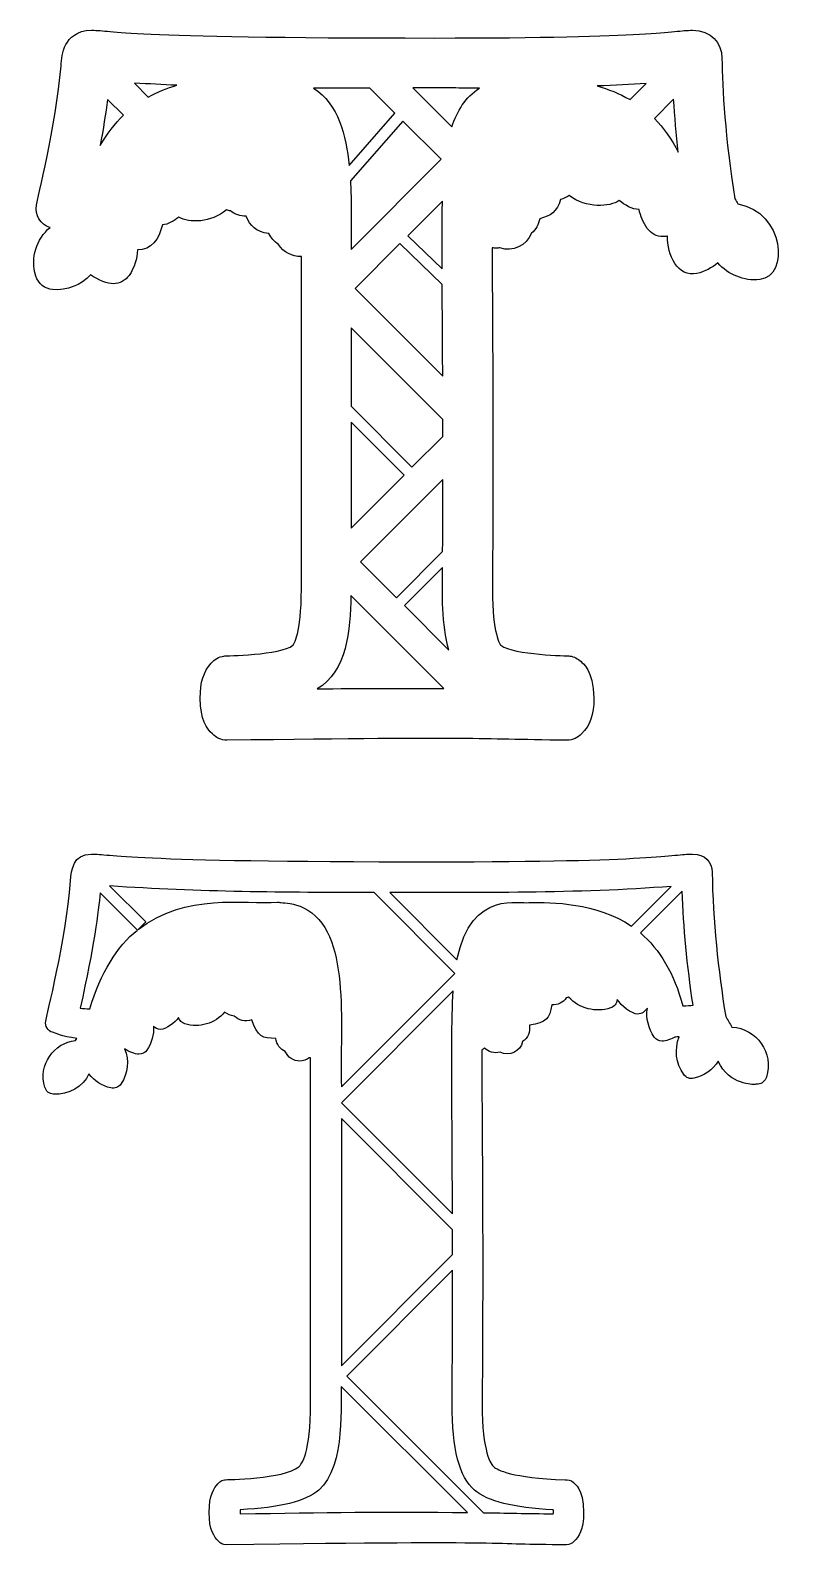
# Model space of a CAD drawing. Header units: millimetres. Extents: x -471 to 1551, y -2688 to 316.
# Drawn here: x 754 to 879.1, y -1462.7 to -1213.5 of the extents above; entities that cross this region are included whole.
import ezdxf

# ---------------------------------------------------------------- set-up
doc = ezdxf.new("R2010")
doc.units = ezdxf.units.MM
doc.header["$MEASUREMENT"] = 0
doc.layers.add('Layer 1', color=7, linetype='Continuous')

msp = doc.modelspace()

# ---------------------------------------------------------------- linework, layer by layer
at = {"layer": 'Layer 1', "color": 250}
for points, knots in [([(870.5487, -1242.0826), (870.3828, -1241.8061), (870.2169, -1241.5481), (870.0695, -1241.2717), (870.0695, -1241.2717), (868.4293, -1231.2275), (867.987, -1223.1185), (867.9133, -1218.0872), (867.9133, -1218.0872), (867.9133, -1215.5992), (866.144, -1213.5166), (863.0847, -1213.5166), (863.0847, -1213.5166), (859.4172, -1213.5166), (857.6664, -1214.7883), (820.6044, -1214.7883), (820.6044, -1214.7883), (767.3797, -1214.7883), (768.2643, -1213.5166), (764.1177, -1213.5166), (764.1177, -1213.5166), (761.6481, -1213.5166), (760.4686, -1214.8067), (759.8973, -1215.8756), (759.8973, -1215.8756), (759.2891, -1217.0367), (759.1785, -1218.3268), (759.1048, -1219.3773), (759.1048, -1219.3773), (758.2755, -1229.3293), (755.2162, -1241.3638), (755.0503, -1242.3037), (755.0503, -1242.3037), (754.7555, -1243.9071), (755.7138, -1245.4921), (757.2803, -1245.9528), (757.2803, -1245.9528), (757.2803, -1245.9528), (757.2988, -1245.9528), (757.2988, -1245.9528), (757.2988, -1245.9528), (755.0688, -1247.8511), (754.0368, -1250.9289), (754.9582, -1253.9513), (754.9582, -1253.9513), (755.3452, -1255.2045), (756.4326, -1256.0707), (757.7227, -1256.1813), (757.7227, -1256.1813), (760.0633, -1256.384), (762.367, -1255.4994), (763.9704, -1253.7301), (763.9704, -1253.7301), (765.2604, -1254.7253), (766.8269, -1255.2229), (767.6931, -1255.2229), (767.6931, -1255.2229), (768.7436, -1255.2229), (769.7204, -1254.7069), (770.3102, -1253.8407), (770.3102, -1253.8407), (771.1948, -1252.5506), (771.6556, -1251.0946), (771.6739, -1249.6202), (771.6739, -1249.6202), (773.9408, -1249.8229), (775.2861, -1247.7773), (775.7837, -1245.5473), (775.7837, -1245.5473), (776.7237, -1245.4736), (777.7373, -1244.8654), (778.4745, -1244.2757), (778.4745, -1244.2757), (780.2068, -1245.234), (783.7822, -1245.2524), (786.3623, -1243.0593), (786.3623, -1243.0593), (786.565, -1243.133), (786.7862, -1243.1883), (787.0074, -1243.2436), (787.0074, -1243.2436), (787.7261, -1243.7965), (788.6291, -1244.1098), (789.5691, -1244.1282), (789.5691, -1244.1282), (790.2878, -1245.6578), (791.1356, -1246.7636), (793.3287, -1246.9479), (793.3287, -1246.9479), (793.6789, -1247.6851), (794.2133, -1248.3117), (794.9321, -1248.754), (794.9321, -1248.754), (795.743, -1250.0441), (797.1436, -1250.8181), (798.6733, -1250.7444), (798.6733, -1250.7444), (798.6733, -1250.7444), (798.6733, -1305.4804), (798.6733, -1305.4804), (798.6733, -1305.4804), (798.6733, -1312.9444), (797.3832, -1314.6031), (797.291, -1314.7136), (797.291, -1314.7136), (795.2085, -1316.3354), (786.2148, -1316.446), (785.92, -1316.4828), (785.92, -1316.4828), (785.0907, -1316.5934), (784.335, -1317.0173), (783.8374, -1317.6623), (783.8374, -1317.6623), (782.5658, -1319.0077), (782.0129, -1320.7953), (782.0129, -1323.4308), (782.0129, -1323.4308), (782.0129, -1326.9324), (783.1371, -1328.4621), (784.0217, -1329.2915), (784.0217, -1329.2915), (784.6115, -1329.9365), (785.4408, -1330.3419), (786.4176, -1330.3419), (786.4176, -1330.3419), (830.1326, -1329.7706), (825.8754, -1330.1392), (842.4436, -1330.3419), (842.4436, -1330.3419), (843.3466, -1330.3419), (844.2128, -1329.9549), (844.821, -1329.273), (844.821, -1329.273), (846.2032, -1327.9645), (846.8298, -1326.14), (846.8298, -1323.394), (846.8298, -1323.394), (846.8298, -1318.7312), (844.8394, -1317.6255), (844.7288, -1317.4043), (844.7288, -1317.4043), (844.2312, -1316.9067), (843.5677, -1316.575), (842.8674, -1316.4828), (842.8674, -1316.4828), (842.5541, -1316.446), (833.671, -1316.2985), (831.5148, -1314.7136), (831.5148, -1314.7136), (831.4042, -1314.5846), (830.1326, -1312.9259), (830.1326, -1305.5172), (830.1326, -1305.5172), (830.3537, -1277.025), (830.0957, -1259.9408), (830.0773, -1249.3069), (830.0773, -1249.3069), (830.2984, -1249.3438), (830.538, -1249.3622), (830.7592, -1249.3622), (830.7592, -1249.3622), (830.9619, -1249.3622), (831.1462, -1249.3438), (831.349, -1249.3254), (831.349, -1249.3254), (833.4868, -1250.0257), (835.7352, -1248.9752), (836.583, -1246.8927), (836.583, -1246.8927), (837.2833, -1246.2845), (837.7441, -1245.4551), (837.9099, -1244.5337), (837.9099, -1244.5337), (839.6792, -1244.0729), (840.8034, -1243.3726), (841.3379, -1241.3638), (841.3379, -1241.3638), (841.8539, -1241.2348), (842.3146, -1241.0136), (842.7385, -1240.7003), (842.7385, -1240.7003), (845.6504, -1242.875), (849.4285, -1242.5986), (851.0134, -1241.5297), (851.0134, -1241.5297), (851.898, -1242.2668), (853.1328, -1243.004), (854.2754, -1242.9856), (854.2754, -1242.9856), (854.4966, -1244.0914), (854.9573, -1245.1603), (855.6208, -1246.1186), (855.6208, -1246.1186), (856.2106, -1246.9664), (857.1873, -1247.464), (858.2194, -1247.464), (858.2194, -1247.464), (858.6064, -1247.464), (858.846, -1247.3903), (858.9565, -1247.3718), (858.9565, -1247.3718), (858.8828, -1250.4496), (860.6889, -1254.2461), (863.7851, -1253.5273), (863.7851, -1253.5273), (865.0752, -1253.2325), (866.2546, -1252.6243), (867.2499, -1251.7766), (867.2499, -1251.7766), (868.9454, -1253.767), (871.5255, -1254.799), (874.1425, -1254.541), (874.1425, -1254.541), (879.0816, -1254.025), (878.197, -1243.4279), (870.5487, -1242.0826)], [0, 0, 0, 0, 0.01818182, 0.01818182, 0.01818182, 0.01818182, 0.03636364, 0.03636364, 0.03636364, 0.03636364, 0.05454545, 0.05454545, 0.05454545, 0.05454545, 0.07272727, 0.07272727, 0.07272727, 0.07272727, 0.09090909, 0.09090909, 0.09090909, 0.09090909, 0.10909091, 0.10909091, 0.10909091, 0.10909091, 0.12727273, 0.12727273, 0.12727273, 0.12727273, 0.14545455, 0.14545455, 0.14545455, 0.14545455, 0.16363636, 0.16363636, 0.16363636, 0.16363636, 0.18181818, 0.18181818, 0.18181818, 0.18181818, 0.2, 0.2, 0.2, 0.2, 0.21818182, 0.21818182, 0.21818182, 0.21818182, 0.23636364, 0.23636364, 0.23636364, 0.23636364, 0.25454545, 0.25454545, 0.25454545, 0.25454545, 0.27272727, 0.27272727, 0.27272727, 0.27272727, 0.29090909, 0.29090909, 0.29090909, 0.29090909, 0.30909091, 0.30909091, 0.30909091, 0.30909091, 0.32727273, 0.32727273, 0.32727273, 0.32727273, 0.34545455, 0.34545455, 0.34545455, 0.34545455, 0.36363636, 0.36363636, 0.36363636, 0.36363636, 0.38181818, 0.38181818, 0.38181818, 0.38181818, 0.4, 0.4, 0.4, 0.4, 0.41818182, 0.41818182, 0.41818182, 0.41818182, 0.43636364, 0.43636364, 0.43636364, 0.43636364, 0.45454545, 0.45454545, 0.45454545, 0.45454545, 0.47272727, 0.47272727, 0.47272727, 0.47272727, 0.49090909, 0.49090909, 0.49090909, 0.49090909, 0.50909091, 0.50909091, 0.50909091, 0.50909091, 0.52727273, 0.52727273, 0.52727273, 0.52727273, 0.54545455, 0.54545455, 0.54545455, 0.54545455, 0.56363636, 0.56363636, 0.56363636, 0.56363636, 0.58181818, 0.58181818, 0.58181818, 0.58181818, 0.6, 0.6, 0.6, 0.6, 0.61818182, 0.61818182, 0.61818182, 0.61818182, 0.63636364, 0.63636364, 0.63636364, 0.63636364, 0.65454545, 0.65454545, 0.65454545, 0.65454545, 0.67272727, 0.67272727, 0.67272727, 0.67272727, 0.69090909, 0.69090909, 0.69090909, 0.69090909, 0.70909091, 0.70909091, 0.70909091, 0.70909091, 0.72727273, 0.72727273, 0.72727273, 0.72727273, 0.74545455, 0.74545455, 0.74545455, 0.74545455, 0.76363636, 0.76363636, 0.76363636, 0.76363636, 0.78181818, 0.78181818, 0.78181818, 0.78181818, 0.8, 0.8, 0.8, 0.8, 0.81818182, 0.81818182, 0.81818182, 0.81818182, 0.83636364, 0.83636364, 0.83636364, 0.83636364, 0.85454545, 0.85454545, 0.85454545, 0.85454545, 0.87272727, 0.87272727, 0.87272727, 0.87272727, 0.89090909, 0.89090909, 0.89090909, 0.89090909, 0.90909091, 0.90909091, 0.90909091, 0.90909091, 0.92727273, 0.92727273, 0.92727273, 0.92727273, 0.94545455, 0.94545455, 0.94545455, 0.94545455, 0.96363636, 0.96363636, 0.96363636, 0.96363636, 1, 1, 1, 1]), ([(773.4615, -1224.5007), (773.4615, -1224.5007), (771.1763, -1222.2154), (771.1763, -1222.2154), (771.1763, -1222.2154), (773.5168, -1222.3444), (775.8574, -1222.4551), (778.1611, -1222.5656), (778.1611, -1222.5656), (776.5761, -1223.0079), (775.0096, -1223.6345), (773.4615, -1224.5007)], [0, 0, 0, 0, 0.25, 0.25, 0.25, 0.25, 0.5, 0.5, 0.5, 0.5, 1, 1, 1, 1]), ([(809.9521, -1223.0264), (809.9521, -1223.0264), (814.0804, -1227.1546), (814.0804, -1227.1546), (814.0804, -1227.1546), (814.0804, -1227.1546), (806.5611, -1235.7612), (806.5611, -1235.7612), (806.5611, -1235.7612), (806.0451, -1230.8958), (804.8103, -1225.6249), (800.6636, -1223.0264), (800.6636, -1223.0264), (803.8335, -1223.0264), (806.856, -1223.0264), (809.9521, -1223.0264)], [0, 0, 0, 0, 0.2, 0.2, 0.2, 0.2, 0.4, 0.4, 0.4, 0.4, 0.6, 0.6, 0.6, 0.6, 1, 1, 1, 1]), ([(823.4426, -1229.4214), (823.4426, -1229.4214), (817.0291, -1223.0079), (817.0291, -1223.0079), (817.0291, -1223.0079), (824.6037, -1222.9895), (824.7327, -1223.0264), (827.9947, -1223.0264), (827.9947, -1223.0264), (825.6542, -1224.5375), (824.3272, -1226.8044), (823.4426, -1229.4214)], [0, 0, 0, 0, 0.25, 0.25, 0.25, 0.25, 0.5, 0.5, 0.5, 0.5, 1, 1, 1, 1]), ([(852.7826, -1224.9246), (851.0318, -1223.911), (849.1888, -1223.1922), (847.3827, -1222.6762), (847.3827, -1222.6762), (850.2577, -1222.5656), (852.93, -1222.4366), (855.418, -1222.2892), (855.418, -1222.2892), (855.418, -1222.2892), (852.7826, -1224.9246), (852.7826, -1224.9246)], [0, 0, 0, 0, 0.25, 0.25, 0.25, 0.25, 0.5, 0.5, 0.5, 0.5, 1, 1, 1, 1]), ([(765.5368, -1232.4991), (766.0528, -1229.7347), (766.4582, -1227.2099), (766.7715, -1224.9062), (766.7715, -1224.9062), (766.7715, -1224.9062), (769.3701, -1227.5047), (769.3701, -1227.5047), (769.3701, -1227.5047), (767.9511, -1228.887), (766.661, -1230.564), (765.5368, -1232.4991)], [0, 0, 0, 0, 0.25, 0.25, 0.25, 0.25, 0.5, 0.5, 0.5, 0.5, 1, 1, 1, 1]), ([(856.8002, -1228.0208), (856.8002, -1228.0208), (859.9701, -1224.8509), (859.9701, -1224.8509), (859.9701, -1224.8509), (860.1359, -1227.6891), (860.3939, -1230.6194), (860.7257, -1233.5866), (860.7257, -1233.5866), (859.6384, -1231.4303), (858.3298, -1229.5689), (856.8002, -1228.0208)], [0, 0, 0, 0, 0.25, 0.25, 0.25, 0.25, 0.5, 0.5, 0.5, 0.5, 1, 1, 1, 1]), ([(806.856, -1249.565), (806.8375, -1242.8197), (806.9113, -1241.1796), (806.7638, -1238.3045), (806.7638, -1238.3045), (806.7638, -1238.3045), (815.3889, -1228.4447), (815.3889, -1228.4447), (815.3889, -1228.4447), (815.3889, -1228.4447), (821.6918, -1234.7477), (821.6918, -1234.7477), (821.6918, -1234.7477), (821.6918, -1234.7477), (806.856, -1249.565), (806.856, -1249.565)], [0, 0, 0, 0, 0.2, 0.2, 0.2, 0.2, 0.4, 0.4, 0.4, 0.4, 0.6, 0.6, 0.6, 0.6, 1, 1, 1, 1]), ([(821.8392, -1252.7717), (821.8392, -1252.7717), (816.1997, -1247.3165), (816.1997, -1247.3165), (816.1997, -1247.3165), (816.1997, -1247.3165), (821.8944, -1241.6218), (821.8944, -1241.6218), (821.8944, -1241.6218), (821.8392, -1244.6074), (821.8208, -1248.2196), (821.8392, -1252.7717)], [0, 0, 0, 0, 0.25, 0.25, 0.25, 0.25, 0.5, 0.5, 0.5, 0.5, 1, 1, 1, 1]), ([(814.9097, -1248.6251), (814.9097, -1248.6251), (821.8577, -1255.3519), (821.8577, -1255.3519), (821.8577, -1255.3519), (821.8761, -1259.1115), (821.913, -1263.5346), (821.9498, -1270.4458), (821.9498, -1270.4458), (821.9498, -1270.4458), (807.5194, -1256.0154), (807.5194, -1256.0154), (807.5194, -1256.0154), (807.5194, -1256.0154), (814.9097, -1248.6251), (814.9097, -1248.6251)], [0, 0, 0, 0, 0.2, 0.2, 0.2, 0.2, 0.4, 0.4, 0.4, 0.4, 0.6, 0.6, 0.6, 0.6, 1, 1, 1, 1]), ([(821.9682, -1277.578), (821.9682, -1278.5179), (821.9682, -1279.4394), (821.9682, -1280.3424), (821.9682, -1280.3424), (821.9682, -1280.3424), (816.8816, -1285.429), (816.8816, -1285.429), (816.8816, -1285.429), (816.8816, -1285.429), (806.856, -1275.3849), (806.856, -1275.3849), (806.856, -1275.3849), (806.856, -1275.3849), (806.856, -1262.4657), (806.856, -1262.4657), (806.856, -1262.4657), (806.856, -1262.4657), (821.9682, -1277.578), (821.9682, -1277.578)], [0, 0, 0, 0, 0.16666667, 0.16666667, 0.16666667, 0.16666667, 0.33333333, 0.33333333, 0.33333333, 0.33333333, 0.5, 0.5, 0.5, 0.5, 0.66666667, 0.66666667, 0.66666667, 0.66666667, 1, 1, 1, 1]), ([(806.856, -1278.0019), (806.856, -1278.0019), (815.5916, -1286.7376), (815.5916, -1286.7376), (815.5916, -1286.7376), (815.5916, -1286.7376), (806.856, -1295.4547), (806.856, -1295.4547), (806.856, -1295.4547), (806.856, -1295.4547), (806.856, -1278.0019), (806.856, -1278.0019)], [0, 0, 0, 0, 0.25, 0.25, 0.25, 0.25, 0.5, 0.5, 0.5, 0.5, 1, 1, 1, 1]), ([(808.4225, -1300.9836), (808.4225, -1300.9836), (821.9683, -1287.4378), (821.9683, -1287.4378), (821.9683, -1287.4378), (821.9683, -1292.6165), (821.9498, -1296.4499), (821.9314, -1299.288), (821.9314, -1299.288), (821.9314, -1299.288), (814.3385, -1306.881), (814.3385, -1306.881), (814.3385, -1306.881), (814.3385, -1306.881), (808.4225, -1300.9836), (808.4225, -1300.9836)], [0, 0, 0, 0, 0.2, 0.2, 0.2, 0.2, 0.4, 0.4, 0.4, 0.4, 0.6, 0.6, 0.6, 0.6, 1, 1, 1, 1]), ([(815.6285, -1308.1895), (815.6285, -1308.1895), (821.913, -1301.905), (821.913, -1301.905), (821.913, -1301.905), (821.8761, -1306.1807), (821.7471, -1311.2673), (822.9634, -1315.5061), (822.9634, -1315.5061), (822.9634, -1315.5061), (815.6285, -1308.1895), (815.6285, -1308.1895)], [0, 0, 0, 0, 0.25, 0.25, 0.25, 0.25, 0.5, 0.5, 0.5, 0.5, 1, 1, 1, 1]), ([(801.2902, -1321.8828), (806.1556, -1319.0262), (806.7638, -1312.2073), (806.8376, -1306.5309), (806.8376, -1306.5309), (806.8376, -1306.5309), (822.1526, -1321.8459), (822.1526, -1321.8459), (822.1526, -1321.8459), (814.9281, -1321.7722), (808.3856, -1321.7906), (801.2902, -1321.8828)], [0, 0, 0, 0, 0.25, 0.25, 0.25, 0.25, 0.5, 0.5, 0.5, 0.5, 1, 1, 1, 1]), ([(869.5719, -1377.5273), (869.2401, -1376.956), (868.89, -1376.3662), (868.5398, -1375.8134), (868.5398, -1375.8134), (867.2866, -1368.0729), (866.4388, -1360.056), (866.3098, -1352.0576), (866.3098, -1352.0576), (866.3098, -1350.3805), (865.1856, -1349.072), (863.0662, -1349.072), (863.0662, -1349.072), (859.583, -1349.072), (857.5926, -1350.3436), (820.5859, -1350.3436), (820.5859, -1350.3436), (768.6329, -1350.3436), (767.6376, -1349.072), (764.0991, -1349.072), (764.0991, -1349.072), (761.0398, -1349.072), (760.8371, -1351.6153), (760.6712, -1353.4766), (760.6712, -1353.4766), (759.8419, -1363.5392), (756.7457, -1375.6843), (756.5798, -1376.5689), (756.5798, -1376.5689), (756.4323, -1377.3798), (756.9116, -1378.1907), (757.7224, -1378.3935), (757.7224, -1378.3935), (758.0173, -1378.4856), (759.16, -1379.0754), (761.7217, -1379.3887), (761.7217, -1379.3887), (761.648, -1379.5177), (761.5742, -1379.6467), (761.5005, -1379.7573), (761.5005, -1379.7573), (757.8883, -1380.1259), (755.2897, -1383.7381), (756.4324, -1387.4424), (756.4324, -1387.4424), (756.6167, -1388.0691), (757.1696, -1388.5114), (757.8146, -1388.5667), (757.8146, -1388.5667), (760.4132, -1388.7878), (762.7354, -1387.3134), (763.6937, -1385.2125), (763.6937, -1385.2125), (764.5783, -1386.4104), (765.8315, -1387.2397), (767.3059, -1387.5531), (767.3059, -1387.5531), (767.9509, -1387.7005), (768.5959, -1387.424), (768.9646, -1386.908), (768.9646, -1386.908), (770.181, -1385.1388), (770.3468, -1383.0009), (769.5727, -1381.1212), (769.5727, -1381.1212), (770.2177, -1381.545), (771.3051, -1382.0058), (771.9317, -1382.0058), (771.9317, -1382.0058), (772.4477, -1382.0058), (772.9454, -1381.7478), (773.2402, -1381.3239), (773.2402, -1381.3239), (774.0511, -1380.1444), (774.4197, -1378.7621), (774.3091, -1377.3984), (774.3091, -1377.3984), (774.6409, -1377.7301), (774.9911, -1377.9328), (775.5071, -1377.9328), (775.5071, -1377.9328), (776.4838, -1377.9328), (777.8661, -1376.7534), (778.4558, -1375.9609), (778.4558, -1375.9609), (778.6032, -1376.4401), (778.9902, -1376.8271), (779.4879, -1376.993), (779.4879, -1376.993), (781.8653, -1377.7301), (784.4454, -1376.9745), (786.0304, -1375.0579), (786.0304, -1375.0579), (786.4542, -1375.4449), (787.0256, -1375.666), (787.6338, -1375.7213), (787.6338, -1375.7213), (788.3341, -1376.4585), (789.4583, -1376.735), (790.5088, -1376.348), (790.5088, -1376.348), (791.4671, -1379.1308), (792.2596, -1379.4073), (794.4527, -1379.3888), (794.4527, -1379.3888), (794.5817, -1380.4025), (795.1899, -1381.1949), (796.0193, -1381.5451), (796.0193, -1381.5451), (796.4616, -1382.5034), (797.3462, -1383.13), (798.3967, -1383.13), (798.3967, -1383.13), (798.968, -1383.13), (799.5209, -1382.9457), (799.9816, -1382.5956), (799.9816, -1382.5956), (800.0553, -1382.5956), (800.1106, -1382.614), (800.1843, -1382.614), (800.1843, -1382.614), (800.1843, -1382.614), (800.1843, -1439.4509), (800.1843, -1439.4509), (800.1843, -1439.4509), (800.1843, -1447.6152), (798.7099, -1449.4951), (798.2492, -1449.8821), (798.2492, -1449.8821), (795.835, -1451.9278), (786.2884, -1451.9831), (786.0304, -1452.0199), (786.0304, -1452.0199), (785.3116, -1452.1121), (784.9614, -1452.6465), (784.9431, -1452.6649), (784.9431, -1452.6649), (784.2611, -1453.3652), (783.4871, -1454.5263), (783.4871, -1457.3829), (783.4871, -1457.3829), (783.4871, -1460.3132), (784.3164, -1461.4558), (785.0537, -1462.1378), (785.0537, -1462.1378), (785.3485, -1462.4879), (785.7908, -1462.7091), (786.2701, -1462.7091), (786.2701, -1462.7091), (786.2701, -1462.7091), (786.2885, -1462.7091), (786.2885, -1462.7091), (786.2885, -1462.7091), (836.8962, -1462.0456), (828.3265, -1462.7091), (842.333, -1462.7091), (842.333, -1462.7091), (842.8121, -1462.7091), (843.2544, -1462.4879), (843.5677, -1462.1378), (843.5677, -1462.1378), (844.3418, -1461.4374), (845.1343, -1460.3132), (845.1343, -1457.3645), (845.1343, -1457.3645), (845.1343, -1453.4022), (843.6046, -1452.7202), (843.494, -1452.4991), (843.494, -1452.4991), (843.0333, -1452.0199), (842.5357, -1452.0383), (842.1118, -1452.0199), (842.1118, -1452.0199), (833.2471, -1451.7619), (830.8882, -1450.3244), (830.3721, -1449.9005), (830.3721, -1449.9005), (829.9113, -1449.5135), (828.437, -1447.6337), (828.437, -1439.4878), (828.437, -1439.4878), (828.6766, -1409.1342), (828.3633, -1391.9025), (828.3817, -1381.3239), (828.3817, -1381.3239), (828.5107, -1381.2318), (828.6582, -1381.1028), (828.8056, -1380.9922), (828.8056, -1380.9922), (829.4875, -1381.6372), (830.4458, -1381.9321), (831.3857, -1381.6556), (831.3857, -1381.6556), (832.9523, -1382.4112), (834.6846, -1381.6003), (835.1085, -1379.9232), (835.1085, -1379.9232), (835.9747, -1379.3519), (836.417, -1378.3383), (836.2143, -1377.2141), (836.2143, -1377.2141), (839.0525, -1376.7717), (839.5132, -1376.1636), (839.9002, -1373.8783), (839.9002, -1373.8783), (840.8955, -1373.9336), (841.7801, -1373.5097), (842.2961, -1372.7356), (842.2961, -1372.7356), (842.4251, -1372.6988), (842.5726, -1372.662), (842.6831, -1372.6066), (842.6831, -1372.6066), (844.4339, -1374.5049), (847.1247, -1375.1868), (849.5758, -1374.3943), (849.5758, -1374.3943), (850.1471, -1374.21), (850.6262, -1373.694), (850.6631, -1372.9753), (850.6631, -1372.9753), (851.3819, -1374.0257), (852.9853, -1375.3895), (854.0541, -1375.3895), (854.0541, -1375.3895), (854.7729, -1375.3895), (855.1783, -1374.984), (855.639, -1374.4312), (855.639, -1374.4312), (855.3994, -1376.0899), (855.7865, -1377.7854), (856.7817, -1379.1861), (856.7817, -1379.1861), (857.0765, -1379.6099), (857.5741, -1379.868), (858.0901, -1379.868), (858.0901, -1379.868), (858.6431, -1379.868), (859.6382, -1379.4625), (860.1727, -1379.1677), (860.1727, -1379.1677), (860.4123, -1379.1677), (860.6335, -1379.1677), (860.873, -1379.1492), (860.873, -1379.1492), (860.0805, -1381.1765), (860.3201, -1383.4802), (861.6286, -1385.3416), (861.6286, -1385.3416), (861.9972, -1385.876), (862.6607, -1386.1156), (863.2873, -1385.9682), (863.2873, -1385.9682), (864.9644, -1385.5812), (866.3835, -1384.5676), (867.3234, -1383.13), (867.3234, -1383.13), (869.0742, -1387.1477), (873.3315, -1387.0003), (873.2209, -1386.9634), (873.2209, -1386.9634), (873.4421, -1386.9634), (873.6448, -1386.9449), (873.8659, -1386.9265), (873.8659, -1386.9265), (874.5109, -1386.8528), (875.0454, -1386.4105), (875.2297, -1385.7839), (875.2297, -1385.7839), (876.5014, -1381.7662), (873.6264, -1377.7854), (869.5719, -1377.5273)], [0, 0, 0, 0, 0.01449275, 0.01449275, 0.01449275, 0.01449275, 0.02898551, 0.02898551, 0.02898551, 0.02898551, 0.04347826, 0.04347826, 0.04347826, 0.04347826, 0.05797101, 0.05797101, 0.05797101, 0.05797101, 0.07246377, 0.07246377, 0.07246377, 0.07246377, 0.08695652, 0.08695652, 0.08695652, 0.08695652, 0.10144928, 0.10144928, 0.10144928, 0.10144928, 0.11594203, 0.11594203, 0.11594203, 0.11594203, 0.13043478, 0.13043478, 0.13043478, 0.13043478, 0.14492754, 0.14492754, 0.14492754, 0.14492754, 0.15942029, 0.15942029, 0.15942029, 0.15942029, 0.17391304, 0.17391304, 0.17391304, 0.17391304, 0.1884058, 0.1884058, 0.1884058, 0.1884058, 0.20289855, 0.20289855, 0.20289855, 0.20289855, 0.2173913, 0.2173913, 0.2173913, 0.2173913, 0.23188406, 0.23188406, 0.23188406, 0.23188406, 0.24637681, 0.24637681, 0.24637681, 0.24637681, 0.26086957, 0.26086957, 0.26086957, 0.26086957, 0.27536232, 0.27536232, 0.27536232, 0.27536232, 0.28985507, 0.28985507, 0.28985507, 0.28985507, 0.30434783, 0.30434783, 0.30434783, 0.30434783, 0.31884058, 0.31884058, 0.31884058, 0.31884058, 0.33333333, 0.33333333, 0.33333333, 0.33333333, 0.34782609, 0.34782609, 0.34782609, 0.34782609, 0.36231884, 0.36231884, 0.36231884, 0.36231884, 0.37681159, 0.37681159, 0.37681159, 0.37681159, 0.39130435, 0.39130435, 0.39130435, 0.39130435, 0.4057971, 0.4057971, 0.4057971, 0.4057971, 0.42028986, 0.42028986, 0.42028986, 0.42028986, 0.43478261, 0.43478261, 0.43478261, 0.43478261, 0.44927536, 0.44927536, 0.44927536, 0.44927536, 0.46376812, 0.46376812, 0.46376812, 0.46376812, 0.47826087, 0.47826087, 0.47826087, 0.47826087, 0.49275362, 0.49275362, 0.49275362, 0.49275362, 0.50724638, 0.50724638, 0.50724638, 0.50724638, 0.52173913, 0.52173913, 0.52173913, 0.52173913, 0.53623188, 0.53623188, 0.53623188, 0.53623188, 0.55072464, 0.55072464, 0.55072464, 0.55072464, 0.56521739, 0.56521739, 0.56521739, 0.56521739, 0.57971014, 0.57971014, 0.57971014, 0.57971014, 0.5942029, 0.5942029, 0.5942029, 0.5942029, 0.60869565, 0.60869565, 0.60869565, 0.60869565, 0.62318841, 0.62318841, 0.62318841, 0.62318841, 0.63768116, 0.63768116, 0.63768116, 0.63768116, 0.65217391, 0.65217391, 0.65217391, 0.65217391, 0.66666667, 0.66666667, 0.66666667, 0.66666667, 0.68115942, 0.68115942, 0.68115942, 0.68115942, 0.69565217, 0.69565217, 0.69565217, 0.69565217, 0.71014493, 0.71014493, 0.71014493, 0.71014493, 0.72463768, 0.72463768, 0.72463768, 0.72463768, 0.73913043, 0.73913043, 0.73913043, 0.73913043, 0.75362319, 0.75362319, 0.75362319, 0.75362319, 0.76811594, 0.76811594, 0.76811594, 0.76811594, 0.7826087, 0.7826087, 0.7826087, 0.7826087, 0.79710145, 0.79710145, 0.79710145, 0.79710145, 0.8115942, 0.8115942, 0.8115942, 0.8115942, 0.82608696, 0.82608696, 0.82608696, 0.82608696, 0.84057971, 0.84057971, 0.84057971, 0.84057971, 0.85507246, 0.85507246, 0.85507246, 0.85507246, 0.86956522, 0.86956522, 0.86956522, 0.86956522, 0.88405797, 0.88405797, 0.88405797, 0.88405797, 0.89855072, 0.89855072, 0.89855072, 0.89855072, 0.91304348, 0.91304348, 0.91304348, 0.91304348, 0.92753623, 0.92753623, 0.92753623, 0.92753623, 0.94202899, 0.94202899, 0.94202899, 0.94202899, 0.95652174, 0.95652174, 0.95652174, 0.95652174, 0.97101449, 0.97101449, 0.97101449, 0.97101449, 1, 1, 1, 1]), ([(763.8412, -1374.5417), (763.2699, -1374.5049), (762.7354, -1374.468), (762.2563, -1374.4127), (762.2563, -1374.4127), (764.56, -1364.1843), (765.2603, -1358.4896), (765.5552, -1355.4302), (765.5552, -1355.4302), (765.5552, -1355.4302), (771.6922, -1361.5673), (771.6922, -1361.5673), (771.6922, -1361.5673), (768.2828, -1364.258), (765.6474, -1368.6259), (763.8412, -1374.5417)], [0, 0, 0, 0, 0.2, 0.2, 0.2, 0.2, 0.4, 0.4, 0.4, 0.4, 0.6, 0.6, 0.6, 0.6, 1, 1, 1, 1]), ([(799.0234, -1357.8998), (797.4753, -1357.1442), (796.0193, -1357.0889), (795.319, -1357.052), (795.319, -1357.052), (795.2453, -1357.052), (795.1716, -1357.052), (795.1347, -1357.0336), (795.1347, -1357.0336), (795.0426, -1357.0151), (794.932, -1356.9967), (794.8399, -1356.9967), (794.8399, -1356.9967), (794.803, -1356.9967), (794.7662, -1356.9967), (794.7293, -1356.9967), (794.7293, -1356.9967), (789.3847, -1357.3837), (779.617, -1355.3565), (771.7844, -1361.4935), (771.7844, -1361.4935), (771.7844, -1361.4935), (773.0377, -1360.2403), (773.0377, -1360.2403), (773.0377, -1360.2403), (773.0377, -1360.2403), (767.1033, -1354.3059), (767.1033, -1354.3059), (767.1033, -1354.3059), (781.847, -1355.3195), (796.001, -1355.4117), (810.6341, -1355.3749), (810.6341, -1355.3749), (810.6341, -1355.3749), (823.9587, -1368.6995), (823.9587, -1368.6995), (823.9587, -1368.6995), (823.9587, -1368.6995), (805.271, -1387.3872), (805.271, -1387.3872), (805.271, -1387.3872), (804.9393, -1376.9007), (806.9481, -1361.7147), (799.0234, -1357.8998)], [0, 0, 0, 0, 0.08333333, 0.08333333, 0.08333333, 0.08333333, 0.16666667, 0.16666667, 0.16666667, 0.16666667, 0.25, 0.25, 0.25, 0.25, 0.33333333, 0.33333333, 0.33333333, 0.33333333, 0.41666667, 0.41666667, 0.41666667, 0.41666667, 0.5, 0.5, 0.5, 0.5, 0.58333333, 0.58333333, 0.58333333, 0.58333333, 0.66666667, 0.66666667, 0.66666667, 0.66666667, 0.75, 0.75, 0.75, 0.75, 0.83333333, 0.83333333, 0.83333333, 0.83333333, 1, 1, 1, 1]), ([(836.1221, -1357.0152), (834.9427, -1357.4575), (826.6493, -1354.6193), (824.2903, -1366.4695), (824.2903, -1366.4695), (824.2903, -1366.4695), (813.2141, -1355.3933), (813.2141, -1355.3933), (813.2141, -1355.3933), (826.723, -1355.3565), (844.4891, -1355.6145), (859.5645, -1354.3797), (859.5645, -1354.3797), (859.5645, -1354.3797), (853.022, -1360.9222), (853.022, -1360.9222), (853.022, -1360.9222), (847.1799, -1357.0152), (840.0292, -1357.0152), (836.1221, -1357.0152)], [0, 0, 0, 0, 0.16666667, 0.16666667, 0.16666667, 0.16666667, 0.33333333, 0.33333333, 0.33333333, 0.33333333, 0.5, 0.5, 0.5, 0.5, 0.66666667, 0.66666667, 0.66666667, 0.66666667, 1, 1, 1, 1]), ([(861.4813, -1374.0626), (860.0438, -1368.7549), (857.6848, -1364.7188), (854.4965, -1362.0465), (854.4965, -1362.0465), (854.4965, -1362.0465), (861.3708, -1355.1722), (861.3708, -1355.1722), (861.3708, -1355.1722), (861.5919, -1361.1066), (862.1817, -1367.3911), (863.1585, -1373.9336), (863.1585, -1373.9336), (862.7161, -1373.9704), (862.1632, -1374.0257), (861.4813, -1374.0626)], [0, 0, 0, 0, 0.2, 0.2, 0.2, 0.2, 0.4, 0.4, 0.4, 0.4, 0.6, 0.6, 0.6, 0.6, 1, 1, 1, 1]), ([(823.4794, -1393.7822), (823.5163, -1399.2006), (823.5348, -1404.0107), (823.5531, -1408.2863), (823.5531, -1408.2863), (823.5531, -1408.2863), (805.2709, -1390.0041), (805.2709, -1390.0041), (805.2709, -1390.0041), (805.2709, -1390.0041), (823.6821, -1371.593), (823.6821, -1371.593), (823.6821, -1371.593), (823.3689, -1376.2741), (823.4058, -1382.9825), (823.4794, -1393.7822)], [0, 0, 0, 0, 0.2, 0.2, 0.2, 0.2, 0.4, 0.4, 0.4, 0.4, 0.6, 0.6, 0.6, 0.6, 1, 1, 1, 1]), ([(805.271, -1392.5843), (805.271, -1392.5843), (823.5716, -1410.8849), (823.5716, -1410.8849), (823.5716, -1410.8849), (823.5716, -1412.304), (823.5716, -1413.6678), (823.5716, -1414.9578), (823.5716, -1414.9578), (823.5716, -1414.9578), (805.271, -1433.2585), (805.271, -1433.2585), (805.271, -1433.2585), (805.271, -1433.2585), (805.271, -1392.5843), (805.271, -1392.5843)], [0, 0, 0, 0, 0.2, 0.2, 0.2, 0.2, 0.4, 0.4, 0.4, 0.4, 0.6, 0.6, 0.6, 0.6, 1, 1, 1, 1]), ([(840.1582, -1456.959), (840.1582, -1457.1801), (840.1767, -1457.4197), (840.1582, -1457.6409), (840.1582, -1457.6409), (835.9378, -1457.5672), (832.1598, -1457.4934), (828.6766, -1457.4566), (828.6766, -1457.4566), (828.6766, -1457.4566), (806.174, -1434.954), (806.174, -1434.954), (806.174, -1434.954), (806.174, -1434.954), (823.5716, -1417.5564), (823.5716, -1417.5564), (823.5716, -1417.5564), (823.5716, -1431.0837), (823.4979, -1436.2071), (823.4794, -1439.4508), (823.4794, -1439.4508), (823.4794, -1447.0438), (824.6589, -1451.5775), (827.1838, -1453.7153), (827.1838, -1453.7153), (829.3769, -1455.5952), (833.5236, -1456.6272), (840.1582, -1456.959)], [0, 0, 0, 0, 0.125, 0.125, 0.125, 0.125, 0.25, 0.25, 0.25, 0.25, 0.375, 0.375, 0.375, 0.375, 0.5, 0.5, 0.5, 0.5, 0.625, 0.625, 0.625, 0.625, 0.75, 0.75, 0.75, 0.75, 1, 1, 1, 1]), ([(788.5738, -1457.6408), (788.5738, -1457.4197), (788.5738, -1457.18), (788.5738, -1456.9589), (788.5738, -1456.9589), (795.2084, -1456.6087), (799.3551, -1455.5767), (801.5298, -1453.7337), (801.5298, -1453.7337), (806.0819, -1449.8819), (805.0867, -1438.4925), (805.2341, -1436.6495), (805.2341, -1436.6495), (805.2341, -1436.6495), (826.0042, -1457.4196), (826.0042, -1457.4196), (826.0042, -1457.4196), (812.7535, -1457.2723), (802.267, -1457.3828), (788.5738, -1457.6408)], [0, 0, 0, 0, 0.16666667, 0.16666667, 0.16666667, 0.16666667, 0.33333333, 0.33333333, 0.33333333, 0.33333333, 0.5, 0.5, 0.5, 0.5, 0.66666667, 0.66666667, 0.66666667, 0.66666667, 1, 1, 1, 1])]:
    msp.add_open_spline(points, degree=3, knots=knots, dxfattribs=at)

doc.saveas('drawing.dxf')
